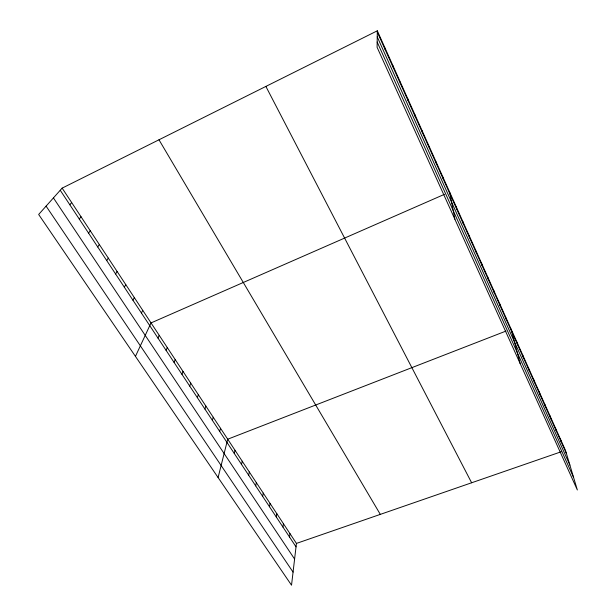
<?xml version="1.0" encoding="UTF-8"?>
<svg xmlns="http://www.w3.org/2000/svg" width="616" height="616" viewBox="0 0 616 616"><rect width="100%" height="100%" fill="white"/><g stroke="black" fill="none" stroke-linecap="round" stroke-linejoin="round"><path stroke-width="0.92" d="M377.315 30.8L377.092 47.278L577.346 489.982L565.45 450.296L377.315 30.8L62.147 188.126L38.654 214.468L291.53 585.2L296.435 543.42L62.147 188.126M289.535 537.029L289.967 533.618M282.952 527.073L283.422 523.692M276.276 516.986L276.784 513.629M269.515 506.76L270.062 503.434M262.662 496.396L263.248 493.093M255.709 485.885L256.333 482.613M248.664 475.229L249.326 471.987M241.518 464.418L242.219 461.215M234.273 453.461L235.019 450.288M218.102 477.554L227.712 439.208L505.952 331.085M219.689 431.408L220.52 428.297M212.358 420.312L213.228 417.248M204.92 409.062L205.836 406.029M197.374 397.651L198.337 394.663M189.72 386.086L190.737 383.129M181.959 374.343L183.021 371.433M174.082 362.431L175.198 359.567M166.097 350.35L167.259 347.532M157.989 338.092L159.205 335.312M135.443 356.371L151.028 322.923L444.49 194.31M141.411 313.02L142.735 310.341M132.933 300.2L134.319 297.574M124.332 287.187L125.772 284.615M115.592 273.974L117.094 271.464M106.722 260.56L108.285 258.104M97.713 246.939L99.345 244.537M88.565 233.102L90.259 230.761M79.272 219.05L81.035 216.778M69.831 204.766L71.664 202.564M296.435 543.42L561.153 451.782M46.092 206.129L293.062 572.102M53.423 197.905L294.594 559.066M60.237 190.259L296.026 546.854M158.982 139.786L380.311 514.383M265.881 86.425L471.633 482.775M377.161 42.027L573.604 477.492M377.231 36.883L569.892 465.111M377.3 32.124L566.42 453.545M560.368 438.969L561.322 442.173M555.208 427.473L556.14 430.646M549.98 415.808L550.889 418.934M544.667 403.965L545.56 407.06M539.277 391.953L540.147 395.002M533.81 379.756L534.657 382.767M528.259 367.382L529.082 370.339M522.622 354.808L523.415 357.727M516.901 342.049L517.671 344.914M511.088 329.09L520.197 363.64M505.366 316.324L506.075 319.088M499.545 303.357L500.238 306.067M493.647 290.19L494.302 292.846M487.649 276.823L488.28 279.418M481.558 263.248L482.159 265.789M475.375 249.457L475.945 251.936M469.092 235.451L469.623 237.861M462.708 221.213L463.209 223.562M456.225 206.753L456.687 209.032M449.634 192.061L454.893 219.273M442.935 177.123L443.32 179.248M436.128 161.939L436.475 163.987M429.206 146.5L429.514 148.471M422.16 130.8L422.43 132.694M415.007 114.838L415.23 116.647M407.723 98.606L407.9 100.323M400.315 82.09L400.446 83.714M392.785 65.288L392.869 66.821M385.115 48.194L385.154 49.627"/></g></svg>
